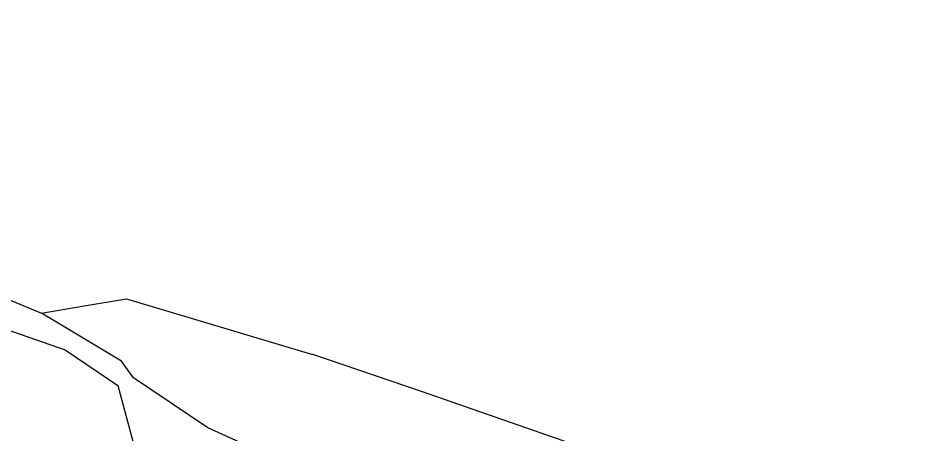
# Model space of a CAD drawing. Header units: metres. Extents: x 482697 to 483361, y 4630109 to 4630616.
# Drawn here: x 482931.7 to 483184.9, y 4630498.3 to 4630615.6 of the extents above; entities that cross this region are included whole.
import ezdxf

# ---------------------------------------------------------------- set-up
doc = ezdxf.new("R2010")
doc.units = ezdxf.units.M

msp = doc.modelspace()

# ---------------------------------------------------------------- linework, layer by layer
at = {"layer": 'PG-LI'}
for p, q in [((482960.97, 4630518.84), (482938.3555, 4630532.4395)), ((482959.92, 4630511.97), (482969.93, 4630474.93))]:
    msp.add_line(p, q, dxfattribs=at)
for points in [[(482716.946, 4630612.021), (482763.93, 4630601.11), (482830.33, 4630573.94), (482890.26, 4630544.19), (482924.12, 4630529.34), (482945, 4630522.02), (482959.92, 4630511.97)], [(483300.9205, 4630413.2635), (483298.2955, 4630413.9365), (483209.01, 4630436.83), (483147.48, 4630457.79), (483118.44, 4630459.5), (483098.01, 4630462.38), (483086.65, 4630464.07), (483069.28, 4630465.84), (483043.12, 4630477.19), (483015.72, 4630486.38), (482985.32, 4630500.1), (482964.36, 4630514.16), (482960.97, 4630518.84)]]:
    msp.add_lwpolyline(points, dxfattribs=at)
at = {"layer": 'PG-LP'}
for points in [[(482720.606, 4630615.641), (482743.886, 4630607.831), (482811.226, 4630586.2005), (482826.126, 4630581.4105), (482826.496, 4630581.2905), (482841.156, 4630576.14), (482843.846, 4630574.94), (482869.486, 4630563.46), (482893.456, 4630550.99), (482938.3555, 4630532.4395)], [(482938.3555, 4630532.4395), (482950.446, 4630534.4695), (482962.376, 4630536.479), (483014.586, 4630520.869), (483014.816, 4630520.789), (483045.4855, 4630510.3785), (483102.5455, 4630490.558), (483172.6755, 4630470.1575), (483272.6755, 4630442.5065), (483288.7555, 4630439.8465), (483303.6055, 4630442.1565), (483313.9555, 4630449.0665), (483324.2955, 4630455.9865), (483342.136, 4630463.776), (483361.126, 4630469.756), (483300.9205, 4630413.2635)]]:
    msp.add_lwpolyline(points, dxfattribs=at)

doc.saveas('drawing.dxf')
